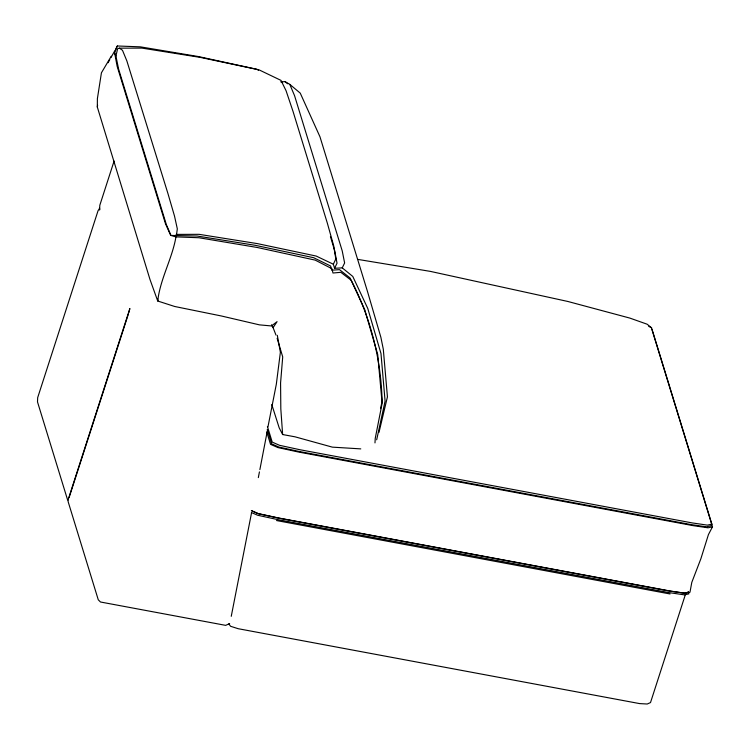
<?xml version="1.0" encoding="UTF-8"?>
<svg xmlns="http://www.w3.org/2000/svg" width="750" height="750" viewBox="0 0 750 750"><rect width="100%" height="100%" fill="white"/><g stroke="black" fill="none" stroke-linecap="round" stroke-linejoin="round"><path stroke-width="1.12" d="M275.981 335.081L273.084 327.638L277.069 321.666L271.453 325.95L259.434 324.862L221.353 315.975L174.731 306.497L157.725 301.012L149.991 279.506L97.322 107.072L97.397 98.587L101.428 72.806L111.225 56.25M374.981 442.913L375.234 438.394L382.153 403.228A369.647 319.828 -17.1 0 0 351.188 280.284L340.828 272.316L332.972 273.009L331.941 268.697L315.206 260.119L257.034 247.444L198.9 237.741L175.959 236.878L170.662 235.369L165.469 223.688L117.15 66.328L114.619 52.866L117.337 45.984L140.278 46.837L198.412 56.55L256.584 69.225L258.553 70.237M376.678 439.8L385.087 401.109L380.981 353.55L367.772 308.466L352.781 276.441L342.244 267.872L334.566 268.284L333.337 264.216L335.822 258.975L333.722 245.916L327.347 223.162L293.081 111.572L286.078 90.769L280.988 80.381L259.003 69.834L200.278 57.394L141.872 48.094L119.362 48.169L117.619 48.703L115.922 56.091L118.612 69.131L166.369 224.672L171 235.425L197.072 236.025L255.131 245.287L313.641 257.7L330.6 266.006L331.453 269.147M175.125 235.978L176.55 234.394L177.319 228.863L174.516 216.094L168.009 193.781L126.872 60.947L122.475 50.278L119.362 48.169M97.322 107.072L97.594 105.197M175.959 236.878C172.209 258.769 160.247 278.691 157.725 301.012L157.594 298.725M251.503 513.066L231.253 616.322M258.328 477.609L259.434 471.891M259.875 469.603L267.366 430.716M380.531 408.637L381.994 401.841L377.709 354.469L364.744 309.666L350.044 277.941L339.497 269.644L331.734 270.197M378.994 432.356L387.431 396.9L383.297 349.181L380.869 337.275L367.622 291.956L319.978 136.809L300.244 93.122L289.791 84.366L285.056 81.638L280.669 81.872M267.966 426.834L276.328 384.197L280.378 352.275L277.322 335.325M128.831 312.647L129.863 308.531L68.325 499.134L68.109 501.591L98.269 599.794L100.491 602.006L225.666 625.359L229.631 623.597M114.084 161.081L99.797 205.322L99.619 210.028L99.581 208.238L98.034 210.778L37.678 397.65L37.5 401.916L67.659 500.119M69.112 497.541L128.475 313.762M685.341 594.712L650.503 702.581L647.222 704.016L639.6 703.594L238.181 628.706L230.597 626.287L228.806 623.906M334.566 268.284L337.031 263.203L334.716 250.847L330.422 236.531M342.244 267.872L344.625 262.959L342.216 250.875L294.572 95.728L289.791 84.366M651.938 329.569L712.5 526.791L708.431 534.591L700.894 558.694L691.8 582.375L689.963 592.266L685.5 593.269L670.491 591.084L278.287 517.922L257.878 513.497L251.588 510.75M115.425 49.594L117.337 45.984M108.075 62.728L109.791 59.672M110.934 57.628L114.947 50.494M357.797 259.397L430.341 271.378L567.816 301.462L629.831 318.084L647.1 324.197L651.562 327.806L711.853 524.119L710.859 525.825L706.397 526.828L691.397 524.644L299.428 451.528L279.028 447.103L271.688 443.897L267.244 429.413M711.853 524.119L707.381 525.131L692.362 522.938L299.972 449.738L279.553 445.312L272.213 442.106L267.422 426.497M712.5 526.791L708.009 527.803L692.916 525.609L298.444 452.016L277.922 447.572L270.544 444.347L266.784 432.084M688.528 592.163L684.075 593.166L669.141 590.991L278.972 518.203L258.656 513.806L251.353 510.609M176.55 234.394L199.059 234.328L257.466 243.628L316.191 256.059L333.337 264.216M360.778 448.884L332.344 447.141L295.069 436.828L282.638 434.541L279.197 427.856L271.781 404.541M276.516 520.547L670.059 593.972M251.372 512.503L257.653 515.25L278.025 519.666L669.431 592.678L684.412 594.862L688.875 593.859L688.181 591.619M648.731 326.353L651.562 327.806M285.056 81.638L287.691 83.784M271.462 324.788L273.084 327.638M114.619 52.866L115.922 56.091M277.134 338.306L282.712 356.897L280.575 382.95L280.819 408.928L282.638 434.541"/></g></svg>
